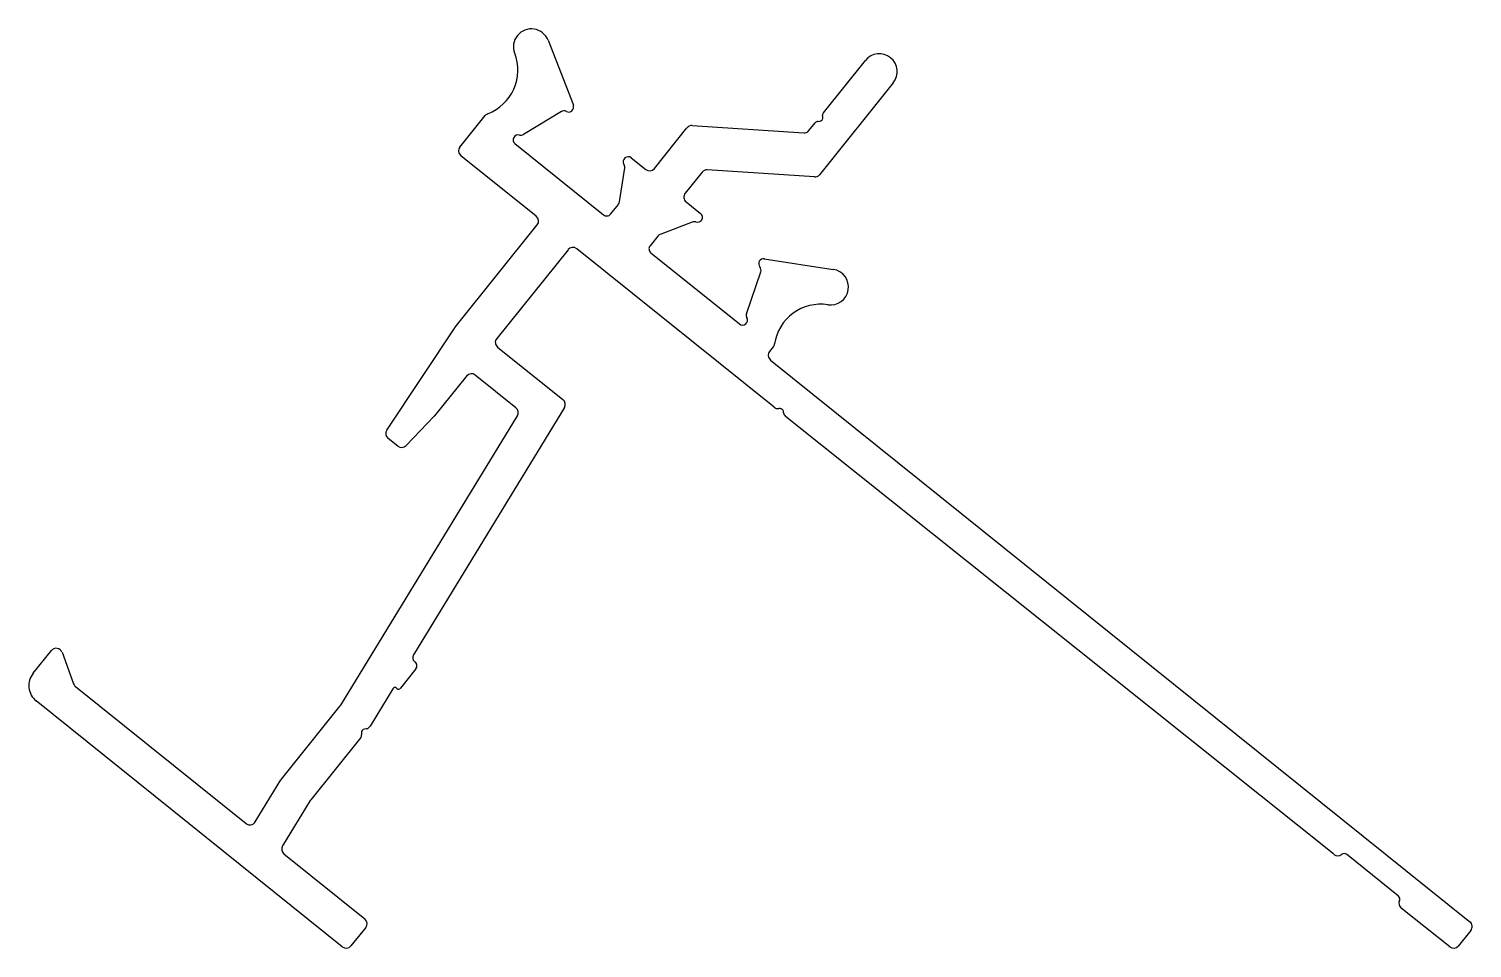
# Model space of a CAD drawing. Header units: inches. Extents: x -26.4 to 32, y -0.7 to 36.5.
import ezdxf

# ---------------------------------------------------------------- set-up
doc = ezdxf.new("R2010")
doc.units = ezdxf.units.IN
doc.header["$MEASUREMENT"] = 0
doc.layers.add('BEAD', color=152, linetype='Continuous')

msp = doc.modelspace()

# ---------------------------------------------------------------- linework, layer by layer
at = {"layer": 'BEAD', "color": 7, "lineweight": -2}
for p, q in [((-5.383, 36.052), (-4.361, 33.42)), ((5.755, 33.123), (7.45, 35.233)), ((8.58, 34.324), (5.599, 30.613)), ((-8.947, 31.732), (-7.924, 33.005)), ((-4.846, 33.167), (-6.378, 32.239)), ((5.171, 32.395), (5.427, 32.714)), ((5.527, 32.769), (5.598, 32.777)), ((5.73, 32.942), (5.723, 33.013)), ((-1.083, 30.866), (0.236, 32.508)), ((0.447, 32.601), (4.959, 32.303)), ((-6.723, 31.87), (-3.137, 28.989)), ((-5.862, 28.933), (-8.908, 31.38)), ((-2.018, 31.297), (-1.435, 30.828)), ((-2.497, 29.51), (-2.283, 30.893)), ((0.847, 30.714), (0.164, 29.864)), ((5.387, 30.52), (1.058, 30.806)), ((-2.856, 29.019), (-2.539, 29.413)), ((0.202, 29.512), (0.786, 29.044)), ((0.449, 28.698), (-0.856, 28.191)), ((-9.091, 24.514), (-5.823, 28.581)), ((-0.941, 28.129), (-1.258, 27.735)), ((-4.576, 27.579), (-7.462, 23.987)), ((3.762, 21.2), (-4.225, 27.617)), ((-1.227, 27.454), (2.359, 24.573)), ((3.364, 27.213), (6.154, 26.782)), ((2.645, 24.989), (3.222, 26.686)), ((-11.909, 20.275), (-9.104, 24.496)), ((-7.424, 23.635), (-4.782, 21.512)), ((3.726, 23.644), (3.579, 23.461)), ((3.617, 23.11), (31.902, 0.385)), ((-8.682, 22.465), (-9.976, 20.854)), ((-6.683, 21.18), (-8.33, 22.503)), ((-4.725, 21.187), (-10.833, 11.178)), ((3.975, 21.15), (3.946, 21.147)), ((-13.773, 9.144), (-6.626, 20.855)), ((-9.99, 20.837), (-11.129, 19.649)), ((4.146, 20.971), (4.141, 21.017)), ((26.404, 3.112), (4.221, 20.834)), ((-11.466, 19.627), (-11.857, 19.942)), ((-26.209, 10.442), (-25.474, 11.356)), ((-25.045, 11.286), (-24.574, 10.007)), ((-10.73, 10.615), (-11.356, 9.835)), ((-10.788, 10.918), (-10.761, 10.896)), ((-24.496, 9.899), (-17.601, 4.359)), ((-11.666, 9.811), (-12.586, 8.302)), ((-11.497, 9.82), (-11.518, 9.837)), ((-13.707, -0.629), (-26.087, 9.317)), ((-16.173, 6.153), (-13.792, 9.117)), ((-12.732, 8.191), (-12.803, 8.183)), ((-12.586, 8.302), (-12.632, 8.246)), ((-12.96, 7.837), (-14.984, 5.318)), ((-12.936, 8.018), (-12.928, 7.947)), ((-17.231, 4.424), (-16.192, 6.127)), ((-15.003, 5.292), (-16.125, 3.453)), ((-16.068, 3.128), (-12.799, 0.501)), ((29.015, 1.421), (26.91, 3.113)), ((31.087, -0.63), (29.128, 0.936)), ((-12.761, 0.15), (-13.356, -0.591)), ((31.94, 0.033), (31.438, -0.591))]:
    msp.add_line(p, q, dxfattribs=at)
for centre, radius, start, end in [((-6.059, 35.79), 0.725, 21.22001, 201.22001), ((-8.494, 34.844), 1.888, 290.97729, 21.22001), ((8.015, 34.779), 0.725, 321.22, 141.22), ((-4.548, 33.348), 0.2, 241.48289, 21.22002), ((-7.729, 32.848), 0.25, 110.97729, 141.22), ((-4.74, 32.994), 0.203, 61.48289, 121.21999), ((5.543, 32.62), 0.15, 96.22, 141.22), ((5.581, 32.926), 0.15, 276.22, 6.22), ((5.872, 33.029), 0.15, 141.22, 186.22), ((-6.598, 32.026), 0.2, 73.56716, 231.22), ((-6.484, 32.412), 0.203, 253.56716, 301.21999), ((0.431, 32.351), 0.25, 86.22, 141.22), ((4.976, 32.552), 0.25, 266.22, 321.22), ((-8.752, 31.575), 0.25, 141.22, 231.22), ((-2.144, 31.141), 0.2, 51.22, 212.45745), ((-2.484, 30.924), 0.203, 351.21999, 32.45745), ((-1.278, 31.023), 0.25, 231.22, 321.22), ((1.041, 30.557), 0.25, 86.22, 141.22), ((5.404, 30.77), 0.25, 266.22, 321.22), ((0.359, 29.707), 0.25, 141.22, 231.22), ((-2.698, 29.541), 0.203, 321.22, 351.21999), ((-6.018, 28.738), 0.25, 321.22, 51.22), ((-3.012, 29.144), 0.2, 231.21996, 321.22004), ((0.523, 28.509), 0.203, 69.98255, 111.22001), ((0.661, 28.888), 0.2, 249.98255, 51.22), ((-0.783, 28.002), 0.203, 111.22001, 141.22), ((-4.381, 27.423), 0.25, 51.22, 141.22), ((-1.102, 27.61), 0.2, 141.21996, 231.22004), ((3.334, 27.015), 0.2, 81.21998, 220.95711), ((3.029, 26.751), 0.203, 341.22001, 40.95711), ((6.044, 26.066), 0.725, 261.21999, 81.21999), ((5.645, 23.484), 1.888, 81.21999, 171.46271), ((2.484, 24.729), 0.2, 231.22, 28.87284), ((2.837, 24.923), 0.203, 161.22001, 208.87284), ((-8.896, 24.358), 0.25, 141.22, 146.39937), ((-7.268, 23.83), 0.25, 141.22, 231.22), ((3.774, 23.305), 0.25, 141.22, 231.22), ((3.531, 23.801), 0.25, 321.22, 351.46271), ((-8.487, 22.308), 0.25, 51.22, 141.22), ((-6.84, 20.985), 0.25, 328.60646, 51.22), ((-4.938, 21.317), 0.25, 328.60646, 51.22), ((3.919, 21.395), 0.25, 231.22, 276.22), ((3.991, 21.001), 0.15, 6.21996, 96.22004), ((-10.171, 21.01), 0.25, 316.22, 321.22), ((4.348, 20.993), 0.203, 186.22, 231.37882), ((-11.701, 20.137), 0.25, 146.39937, 231.22), ((-11.309, 19.822), 0.25, 231.22, 316.22), ((-25.28, 11.2), 0.25, 20.22003, 141.22), ((-10.662, 11.074), 0.2, 148.60646, 231.22), ((-10.886, 10.74), 0.2, 321.22, 51.22), ((-25.586, 9.941), 0.8, 141.21996, 231.22004), ((-24.339, 10.094), 0.25, 200.22003, 231.22), ((-11.58, 9.759), 0.1, 51.22, 148.60646), ((-11.434, 9.898), 0.1, 231.22, 321.22), ((-13.986, 9.274), 0.25, 321.22, 328.60646), ((-12.787, 8.034), 0.15, 96.22, 186.22), ((-12.749, 8.34), 0.15, 276.22, 321.22), ((-13.077, 7.931), 0.15, 321.22, 6.22), ((-15.978, 5.997), 0.25, 141.22, 148.60647), ((-14.789, 5.161), 0.25, 141.22, 148.60647), ((-17.444, 4.554), 0.25, 231.22, 328.60647), ((-15.911, 3.323), 0.25, 148.60647, 231.22), ((26.563, 3.31), 0.254, 231.37882, 308.8144), ((26.816, 2.996), 0.15, 51.21996, 128.8144), ((28.921, 1.305), 0.15, 335.02492, 51.22004), ((29.287, 1.134), 0.254, 155.02492, 231.3779), ((-12.956, 0.307), 0.25, 321.22, 51.22), ((31.745, 0.19), 0.25, 321.21996, 51.22004), ((-13.551, -0.434), 0.25, 231.22, 321.22), ((31.244, -0.434), 0.25, 231.37786, 321.22004)]:
    msp.add_arc(centre, radius, start, end, dxfattribs=at)

doc.saveas('drawing.dxf')
